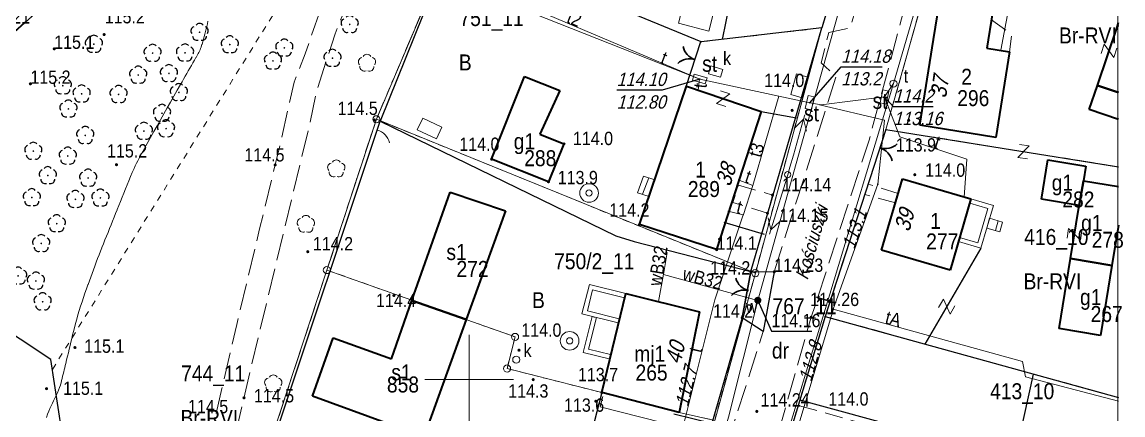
# Model space of a CAD drawing. Extents: x 6512885 to 6513481, y 5959590 to 5960000.
# Drawn here: x 6513349.7 to 6513473.6, y 5959796 to 5959840.3 of the extents above; entities that cross this region are included whole.
import ezdxf
from ezdxf.enums import TextEntityAlignment as Align

# ---------------------------------------------------------------- set-up
doc = ezdxf.new("R2010")
doc.units = 0
doc.header["$MEASUREMENT"] = 0
for name, pattern in [('2.0_1.0', [3, 2, -1]), ('217-1000', [2.8, 2.1, -0.7]), ('218-1000', [1.4, 0.7, -0.7]), ('219-1000', [0]), ('mz3.0_1.0', [4, 3, -1])]:
    doc.linetypes.add(name, pattern=pattern)
doc.layers.get('0').update_dxf_attribs({"color": 2, "linetype": 'CONTINUOUS', "lineweight": 5})
for name, color, linetype in [('000 Inne (niezydentyfikowane)', 7, 'CONTINUOUS'), ('202-Punkt graniczny stabilizowany trwale', 7, 'CONTINUOUS'), ('203-Punkt załamania granicy działki nie stabilizowany', 7, 'CONTINUOUS'), ('210-Oznaczenie użytku', 7, 'CONTINUOUS'), ('211-Nr działki', 7, 'CONTINUOUS'), ('217-Granica konturu klasyfikcyjnego', 7, 'CONTINUOUS'), ('218-Granica użytku', 7, 'CONTINUOUS'), ('219-Linia granicy', 7, 'CONTINUOUS'), ('238-Punkt adresowy budynku', 7, 'CONTINUOUS'), ('312-Budynek (powierzchnia)', 7, 'CONTINUOUS'), ('312-Numer ewidencyjny budynku', 7, 'CONTINUOUS'), ('312-Numer ewidencyjny budynku-Atr124', 7, 'CONTINUOUS'), ('352-schody (powierzchnia)', 7, 'CONTINUOUS'), ('354-Taras weranda', 7, 'CONTINUOUS'), ('510-Podpora jednosłupowa symb.-SEPOW', 7, 'CONTINUOUS'), ('626-Punkt rzędnej przewodu-STPOD', 7, 'CONTINUOUS'), ('626-Punkt rzędnej przewodu-STPOD-Atr2', 7, 'CONTINUOUS'), ('626-Punkt rzędnej przewodu-STPOD-Atr3', 7, 'CONTINUOUS'), ('685-Osadnik kanal. lokalnej szambo - obrys-SK', 7, 'CONTINUOUS'), ('811-Warstwica ciągła linia', 7, 'CONTINUOUS'), ('905-Brama prawa', 7, 'CONTINUOUS'), ('905-Brama w ogrodzeniu', 7, 'CONTINUOUS'), ('926-Drzewo liściaste niepomierzone', 7, 'CONTINUOUS'), ('991-Przehaczenie', 7, 'CONTINUOUS'), ('994-Nazwa ulicy', 7, 'CONTINUOUS'), ('chodnik (powierzchnia)', 7, 'CONTINUOUS'), ('drzewo liściaste (punkt)', 7, 'CONTINUOUS'), ('inny obiekt trwale związany z budynkiem (powierzchnia)', 7, 'CONTINUOUS'), ('jezdnia (powierzchnia)', 7, 'CONTINUOUS'), ('krawężnik (linia)', 7, 'CONTINUOUS'), ('ogrodzenie trwałe (linia)', 7, 'CONTINUOUS'), ('przewód elektroenergetyczny niskiego napięcia (linia) - symbol', 7, 'CONTINUOUS'), ('przewód telekomunikacyjny (linia)', 7, 'CONTINUOUS'), ('przewód telekomunikacyjny (linia)-Atr1', 7, 'CONTINUOUS'), ('przewód wodociągowy (linia)', 7, 'CONTINUOUS'), ('przewód wodociągowy (linia)-Atr1', 7, 'CONTINUOUS'), ('punkt o określonej wysokości (sieć wodociągowa)', 7, 'CONTINUOUS'), ('punkt o określonej wysokości (sieć wodociągowa)-Atr2', 7, 'CONTINUOUS'), ('punkt wysokościowy naturalny', 7, 'CONTINUOUS'), ('punkt wysokościowy naturalny-Atr2', 7, 'CONTINUOUS'), ('punkt wysokościowy sztuczny', 7, 'CONTINUOUS'), ('punkt wysokościowy sztuczny-Atr2', 7, 'CONTINUOUS'), ('Ramki i opis wydruku', 7, 'CONTINUOUS'), ('studnia (punkt)', 7, 'CONTINUOUS'), ('szafa sterownicza - siec telekomunikacyjna (punkt)', 7, 'CONTINUOUS'), ('szafa sterownicza - siec telekomunikacyjna (punkt)-Atr17', 7, 'CONTINUOUS'), ('Wstawianie ramki sekcyjnej z opisem', 7, 'CONTINUOUS'), ('właz - siec kanalizacyjna (powierzchnia)', 7, 'CONTINUOUS'), ('właz - siec kanalizacyjna (powierzchnia)-Atr17', 7, 'CONTINUOUS'), ('właz okrągły - siec kanalizacyjna (punkt)', 7, 'CONTINUOUS'), ('właz okrągły - siec kanalizacyjna (punkt)-Atr17', 7, 'CONTINUOUS'), ('właz okrągły - siec telekomunikacyjna (punkt)', 7, 'CONTINUOUS'), ('właz okrągły - siec telekomunikacyjna (punkt)-Atr17', 7, 'CONTINUOUS'), ('zasuwa - siec wodociągowa (punkt)', 7, 'CONTINUOUS'), ('zasuwa - siec wodociągowa (punkt)-Atr17', 7, 'CONTINUOUS')]:
    doc.layers.add(name, color=color, linetype=linetype)
doc.styles.get("Standard").update_dxf_attribs({"font": 'txt', "width": 0.75})
doc.linetypes.add('902-1000', pattern='A,5,0,[1,ksztalty.shx,S=1,R=0,X=0,Y=0],5', length=10)

# ---------------------------------------------------------------- blocks, each defined once
blk = doc.blocks.new('OP021')
at = {"linetype": 'Continuous', "lineweight": 13}
h = blk.add_hatch(color=0, dxfattribs=at)
edge = h.paths.add_edge_path()
edge.add_arc((0, 0), 0.1, 0, 360)
at = {"color": 0, "linetype": 'Continuous', "lineweight": -3}
for centre, start, end in [((-0.476, 0.154), 110.388, 213.756), ((0, 0.5), 38.316, 141.684), ((0.476, 0.154), 326.244, 69.612), ((-0.294, -0.404), 182.272, 285.64), ((0.294, -0.404), 254.36, 357.728), ((0.294, -0.404), 254.36, 357.728)]:
    blk.add_arc(centre, 0.5, start, end, dxfattribs=at)
blk = doc.blocks.new('PW01')
at = {"linetype": 'Continuous', "lineweight": 13}
h = blk.add_hatch(color=0, dxfattribs=at)
edge = h.paths.add_edge_path()
edge.add_arc((0, 0), 0.18, 0, 360)
blk = doc.blocks.new('926')
at = {"color": 0, "linetype": 'Continuous', "lineweight": 0}
for centre, start, end in [((-0.469, 0.152), 103.052, 221.335), ((0.007, 0.5), 30.77, 149.231), ((0.482, 0.157), 318.939, 77.555), ((-0.292, -0.401), 174.173, 292.616), ((0.296, -0.408), 246.131, 4.522)]:
    blk.add_arc(centre, 0.5, start, end, dxfattribs=at)
blk = doc.blocks.new('905P')
at = {"color": 0, "linetype": 'Continuous', "lineweight": 0}
blk.add_arc((2, 0), 2, 120, 180, dxfattribs=at)
blk = doc.blocks.new('US22')
at = {"color": 0, "linetype": 'Continuous', "lineweight": 0}
blk.add_circle((0, 0), 0.4, dxfattribs=at)
blk = doc.blocks.new('US13')
at = {"color": 0, "linetype": 'Continuous', "lineweight": 13}
for radius in [1.05, 0.35]:
    blk.add_circle((0, 0), radius, dxfattribs=at)
blk = doc.blocks.new('905')
at = {"color": 0, "linetype": 'Continuous', "lineweight": 30}
for centre, start, end in [((-2, 0), 0, 60), ((2, 0), 120, 180)]:
    blk.add_arc(centre, 2, start, end, dxfattribs=at)
blk = doc.blocks.new('621')
at = {"linetype": 'Continuous', "lineweight": 0}
h = blk.add_hatch(color=0, dxfattribs=at)
edge = h.paths.add_edge_path()
edge.add_arc((0, 0), 0.1, 0, 360)
blk = doc.blocks.new('US19')
at = {"color": 0, "linetype": 'Continuous', "lineweight": 13}
for p, q in [((-0.75, -0.35), (-0.75, 0.35)), ((-0.75, 0.35), (0.75, 0.35)), ((0.75, -0.35), (0.75, 0.35)), ((-0.75, -0.35), (0.75, -0.35))]:
    blk.add_line(p, q, dxfattribs=at)
blk = doc.blocks.new('991')
at = {"color": 0, "linetype": 'Continuous', "lineweight": 0}
for p, q in [((-0.55, 0.75), (0.55, 0.75)), ((0.55, 0.75), (-0.55, -0.75)), ((-0.55, -0.75), (0.55, -0.75))]:
    blk.add_line(p, q, dxfattribs=at)
blk = doc.blocks.new('PW02')
at = {"linetype": 'Continuous', "lineweight": 13}
h = blk.add_hatch(color=0, dxfattribs=at)
edge = h.paths.add_edge_path()
edge.add_arc((0, 0), 0.18, 0, 360)
blk = doc.blocks.new('US25')
at = {"linetype": 'Continuous', "lineweight": 13}
h = blk.add_hatch(color=0, dxfattribs=at)
edge = h.paths.add_edge_path()
edge.add_arc((0, 0), 0.4, 0, 360)
blk = doc.blocks.new('510')
at = {"color": 0, "linetype": 'Continuous', "lineweight": 0}
blk.add_circle((0, 0), 0.35, dxfattribs=at)
blk = doc.blocks.new('PE04')
at = {"color": 0, "linetype": 'Continuous', "lineweight": 13}
for p, q in [((0.9, 0), (0, 0)), ((0.9, 0), (2.3, 0)), ((2.3, 0), (3.7, 0)), ((3.7, 0), (5.1, 0)), ((5.1, 0), (6.5, 0)), ((6.5, 0), (5.288, 0.7)), ((6.5, 0), (5.288, -0.7)), ((6.5, 0), (7, 0))]:
    blk.add_line(p, q, dxfattribs=at)
blk = doc.blocks.new('203')
at = {"linetype": 'Continuous', "lineweight": 0}
h = blk.add_hatch(color=0, dxfattribs=at)
edge = h.paths.add_edge_path()
edge.add_arc((0, 0), 0.09, 0, 360)
blk = doc.blocks.new('202')
at = {"color": 0, "linetype": 'Continuous', "lineweight": 0}
blk.add_circle((0, 0), 0.4, dxfattribs=at)

msp = doc.modelspace()

# ---------------------------------------------------------------- linework, layer by layer
at = {"layer": '000 Inne (niezydentyfikowane)', "color": 7, "linetype": 'Continuous', "lineweight": 18, "flags": 128}
msp.add_lwpolyline([(6513437.5, 5959831.73), (6513436.23, 5959832.08), (6513436.87, 5959834.41), (6513438.14, 5959834.05)], close=True, dxfattribs=at)
at = {"layer": '217-Granica konturu klasyfikcyjnego', "color": 3, "linetype": '217-1000', "lineweight": 13, "flags": 128}
for points in [[(6513454.67, 5959855.61), (6513446.92, 5959828.14)], [(6513389.55, 5959829.3), (6513398.16, 5959849.54)], [(6513354.31, 5959844.15), (6513277.37, 5959774.45)], [(6513383.98, 5959812.31), (6513389.55, 5959829.3)], [(6513446.92, 5959828.14), (6513440.07, 5959807.09)], [(6513473.12, 5959823.937), (6513446.92, 5959828.14)], [(6513377.72, 5959793.22), (6513383.98, 5959812.31)], [(6513440.07, 5959807.09), (6513473.12, 5959797.948)]]:
    msp.add_lwpolyline(points, dxfattribs=at)
at = {"layer": '218-Granica użytku', "color": 3, "linetype": '218-1000', "lineweight": 13, "flags": 128}
for points in [[(6513377.4, 5959863.81), (6513378.65, 5959866.07), (6513382, 5959863.79), (6513384.13, 5959861.41), (6513388.19, 5959857.58), (6513353.04, 5959801.06)], [(6513439.69, 5959839.59), (6513445.49, 5959858.87)], [(6513454.67, 5959855.61), (6513446.92, 5959828.14)], [(6513398.16, 5959849.54), (6513389.55, 5959829.3)], [(6513398.16, 5959849.54), (6513426.13, 5959838.03)], [(6513354.31, 5959844.15), (6513277.37, 5959774.45)], [(6513426.13, 5959838.03), (6513439.69, 5959839.59)], [(6513432.22, 5959811.96), (6513439.69, 5959839.59)], [(6513389.55, 5959829.3), (6513383.98, 5959812.31)], [(6513432.22, 5959811.96), (6513389.55, 5959829.3)], [(6513446.92, 5959828.14), (6513440.07, 5959807.09)], [(6513473.12, 5959823.937), (6513446.92, 5959828.14)], [(6513377.72, 5959793.22), (6513383.98, 5959812.31)], [(6513383.98, 5959812.31), (6513393.53, 5959808.91)], [(6513427.64, 5959795.38), (6513432.22, 5959811.96)], [(6513393.53, 5959808.91), (6513399.73, 5959806.71)], [(6513440.07, 5959807.09), (6513432.6, 5959782.4)], [(6513473.12, 5959797.948), (6513440.07, 5959807.09)], [(6513399.73, 5959806.71), (6513405.17, 5959804.78)], [(6513405.17, 5959804.78), (6513404.27, 5959801.22)], [(6513404.27, 5959801.22), (6513414.92, 5959798.51)], [(6513414.92, 5959798.51), (6513423.63, 5959796.28)], [(6513423.63, 5959796.28), (6513427.64, 5959795.38)]]:
    msp.add_lwpolyline(points, dxfattribs=at)
at = {"layer": '219-Linia granicy', "color": 7, "linetype": '219-1000', "lineweight": 13, "flags": 128}
for points in [[(6513445.49, 5959858.87), (6513439.69, 5959839.59)], [(6513454.67, 5959855.61), (6513446.92, 5959828.14)], [(6513398.16, 5959849.54), (6513389.55, 5959829.3)], [(6513398.16, 5959849.54), (6513426.13, 5959838.03)], [(6513354.31, 5959844.15), (6513277.37, 5959774.45)], [(6513439.69, 5959839.59), (6513426.13, 5959838.03)], [(6513439.69, 5959839.59), (6513432.22, 5959811.96)], [(6513383.98, 5959812.31), (6513389.55, 5959829.3)], [(6513389.55, 5959829.3), (6513432.22, 5959811.96)], [(6513446.92, 5959828.14), (6513440.07, 5959807.09)], [(6513446.92, 5959828.14), (6513473.12, 5959823.937)], [(6513377.72, 5959793.22), (6513383.98, 5959812.31)], [(6513383.98, 5959812.31), (6513393.53, 5959808.91)], [(6513427.64, 5959795.38), (6513432.22, 5959811.96)], [(6513393.53, 5959808.91), (6513399.73, 5959806.71)], [(6513432.6, 5959782.4), (6513440.07, 5959807.09)], [(6513440.07, 5959807.09), (6513473.12, 5959797.948)], [(6513399.73, 5959806.71), (6513405.17, 5959804.78)], [(6513404.27, 5959801.22), (6513405.17, 5959804.78)], [(6513404.27, 5959801.22), (6513414.92, 5959798.51)], [(6513414.92, 5959798.51), (6513423.63, 5959796.28)], [(6513423.63, 5959796.28), (6513427.64, 5959795.38)]]:
    msp.add_lwpolyline(points, dxfattribs=at)
at = {"layer": '312-Budynek (powierzchnia)', "color": 7, "linetype": 'Continuous', "lineweight": 35, "flags": 128}
for points in [[(6513452.29, 5959838.28), (6513452.92, 5959842.23)], [(6513458.92, 5959841.27), (6513458.28, 5959837.32)], [(6513470.74, 5959833.1), (6513472.98, 5959839.78)], [(6513472.98, 5959839.78), (6513473.12, 5959840.198)], [(6513472.98, 5959839.78), (6513473.12, 5959839.733)], [(6513473.12, 5959839.733), (6513472.98, 5959839.78)], [(6513450.74, 5959828.62), (6513452.29, 5959838.28)], [(6513458.28, 5959837.32), (6513460.84, 5959836.91)], [(6513460.84, 5959836.91), (6513459.29, 5959827.25)], [(6513402.53, 5959824.8), (6513406.23, 5959834.13)], [(6513406.23, 5959834.13), (6513410.22, 5959832.55)], [(6513469.82, 5959830.38), (6513470.74, 5959833.1)], [(6513470.74, 5959833.1), (6513473.12, 5959832.304)], [(6513473.12, 5959832.304), (6513470.74, 5959833.1)], [(6513410.22, 5959832.55), (6513407.96, 5959827.63)], [(6513419.18, 5959817.43), (6513424.45, 5959833.02)], [(6513424.45, 5959833.02), (6513432.89, 5959830.18)], [(6513432.89, 5959830.18), (6513427.86, 5959814.61)], [(6513473.12, 5959829.27), (6513469.82, 5959830.38)], [(6513459.29, 5959827.25), (6513450.74, 5959828.62)], [(6513407.96, 5959827.63), (6513410.67, 5959826.52)], [(6513410.67, 5959826.52), (6513408.93, 5959822.25)], [(6513408.93, 5959822.25), (6513402.53, 5959824.8)], [(6513464.43, 5959820.28), (6513465.16, 5959824.72)], [(6513465.16, 5959824.72), (6513469.42, 5959824.02)], [(6513469.42, 5959824.02), (6513469.15, 5959822.38)], [(6513446.43, 5959814.57), (6513448.78, 5959822.57)], [(6513448.78, 5959822.57), (6513456.49, 5959820.32)], [(6513469.15, 5959822.38), (6513468.69, 5959819.58)], [(6513468.69, 5959819.58), (6513469.15, 5959822.38)], [(6513469.15, 5959822.38), (6513473.12, 5959821.734)], [(6513393.55, 5959808.89), (6513397.87, 5959821.1)], [(6513397.87, 5959821.1), (6513404.1, 5959818.97)], [(6513456.49, 5959820.32), (6513454.14, 5959812.31)], [(6513468.69, 5959819.58), (6513464.43, 5959820.28)], [(6513467.7, 5959813.6), (6513468.69, 5959819.58)], [(6513404.1, 5959818.97), (6513399.67, 5959806.73)], [(6513427.86, 5959814.61), (6513419.18, 5959817.43)], [(6513473.12, 5959817.381), (6513472.37, 5959812.84)], [(6513454.14, 5959812.31), (6513446.43, 5959814.57)], [(6513466.41, 5959805.71), (6513467.7, 5959813.6)], [(6513467.7, 5959813.6), (6513472.37, 5959812.84)], [(6513472.37, 5959812.84), (6513467.7, 5959813.6)], [(6513472.37, 5959812.84), (6513471.07, 5959804.94)], [(6513414.92, 5959798.51), (6513417.62, 5959809.68)], [(6513417.62, 5959809.68), (6513425.92, 5959807.61)], [(6513391.24, 5959802.31), (6513393.55, 5959808.89)], [(6513393.55, 5959808.89), (6513399.67, 5959806.73)], [(6513399.67, 5959806.73), (6513393.55, 5959808.89)], [(6513425.92, 5959807.61), (6513423.63, 5959796.28)], [(6513399.67, 5959806.73), (6513394.89, 5959793.51)], [(6513382.35, 5959798.12), (6513384.7, 5959804.66)], [(6513384.7, 5959804.66), (6513391.24, 5959802.31)], [(6513471.07, 5959804.94), (6513466.41, 5959805.71)], [(6513423.63, 5959796.28), (6513414.92, 5959798.51)], [(6513394.89, 5959793.51), (6513382.35, 5959798.12)]]:
    msp.add_lwpolyline(points, dxfattribs=at)
at = {"layer": '352-schody (powierzchnia)', "color": 7, "linetype": 'Continuous', "lineweight": 18}
for p, q in [((6513419.61, 5959822.9), (6513418.97, 5959821.02)), ((6513420.21, 5959822.69), (6513419.5, 5959820.85)), ((6513420.9, 5959822.46), (6513419.61, 5959822.9)), ((6513420.26, 5959820.59), (6513420.9, 5959822.46)), ((6513418.97, 5959821.02), (6513420.26, 5959820.59)), ((6513458.28, 5959817.04), (6513458.6, 5959818.14)), ((6513459.74, 5959816.61), (6513458.28, 5959817.04)), ((6513458.6, 5959818.14), (6513458.44, 5959817.59)), ((6513458.6, 5959818.14), (6513460.06, 5959817.71)), ((6513459.56, 5959817.86), (6513459.24, 5959816.76)), ((6513460.06, 5959817.71), (6513459.74, 5959816.61))]:
    msp.add_line(p, q, dxfattribs=at)
at = {"layer": '354-Taras weranda', "color": 0, "lineweight": 13}
for p, q in [((6513456.35, 5959819.84), (6513456.42, 5959820.08)), ((6513456.35, 5959819.84), (6513458.4, 5959819.241)), ((6513456.49, 5959820.32), (6513456.42, 5959820.08)), ((6513456.49, 5959820.32), (6513459.02, 5959819.58)), ((6513459.02, 5959819.58), (6513457.61, 5959814.76)), ((6513458.4, 5959819.241), (6513457.271, 5959815.382)), ((6513455.08, 5959815.51), (6513455.151, 5959815.75)), ((6513455.222, 5959815.989), (6513455.151, 5959815.75)), ((6513457.271, 5959815.382), (6513455.222, 5959815.989)), ((6513457.61, 5959814.76), (6513455.08, 5959815.51)), ((6513412.7, 5959807.37), (6513413.53, 5959810.7)), ((6513413.306, 5959807.734), (6513413.894, 5959810.094)), ((6513413.53, 5959810.7), (6513417.62, 5959809.68)), ((6513413.894, 5959810.094), (6513417.499, 5959809.195)), ((6513417.62, 5959809.68), (6513417.559, 5959809.437)), ((6513417.499, 5959809.195), (6513417.559, 5959809.437)), ((6513416.78, 5959806.35), (6513412.7, 5959807.37)), ((6513412.84, 5959803.04), (6513413.84, 5959807.08)), ((6513416.902, 5959806.835), (6513413.306, 5959807.734)), ((6513413.84, 5959807.08), (6513414.083, 5959807.02)), ((6513414.325, 5959806.96), (6513414.083, 5959807.02)), ((6513413.445, 5959803.404), (6513414.325, 5959806.96)), ((6513416.78, 5959806.35), (6513416.841, 5959806.593)), ((6513416.902, 5959806.835), (6513416.841, 5959806.593)), ((6513415.902, 5959802.785), (6513413.445, 5959803.404)), ((6513415.78, 5959802.3), (6513412.84, 5959803.04)), ((6513415.78, 5959802.3), (6513415.841, 5959802.542)), ((6513415.902, 5959802.785), (6513415.841, 5959802.542))]:
    msp.add_line(p, q, dxfattribs=at)
at = {"layer": '626-Punkt rzędnej przewodu-STPOD-Atr2', "color": 30, "flags": 128}
for points in [[(6513438.35, 5959831.16), (6513441.88, 5959835.19), (6513446.482, 5959835.19)], [(6513425.96, 5959833.83), (6513421.72, 5959832.58), (6513416.608, 5959832.58)], [(6513446.76, 5959831.81), (6513447.75, 5959830.72), (6513452.224, 5959830.72)]]:
    msp.add_lwpolyline(points, dxfattribs=at)
at = {"layer": '685-Osadnik kanal. lokalnej szambo - obrys-SK', "color": 7, "linetype": 'Continuous', "lineweight": 13, "flags": 128}
msp.add_lwpolyline([(6513424.46, 5959843.65), (6513427.89, 5959842.77), (6513426.99, 5959839.24), (6513423.56, 5959840.12)], close=True, dxfattribs=at)
at = {"layer": '811-Warstwica ciągła linia', "color": 32, "linetype": 'Continuous', "lineweight": 13, "flags": 128}
msp.add_lwpolyline([(6513352.404, 5959795.709), (6513352.534, 5959796.064), (6513352.66, 5959796.4), (6513352.666, 5959796.416), (6513352.79, 5959796.716), (6513352.926, 5959797.01), (6513353.071, 5959797.302), (6513353.22, 5959797.592), (6513353.37, 5959797.882), (6513353.516, 5959798.173), (6513353.654, 5959798.466), (6513353.781, 5959798.764), (6513353.893, 5959799.067), (6513353.98, 5959799.36), (6513353.984, 5959799.377), (6513354.047, 5959799.618), (6513354.109, 5959799.86), (6513354.169, 5959800.102), (6513354.23, 5959800.344), (6513354.289, 5959800.586), (6513354.349, 5959800.828), (6513354.408, 5959801.07), (6513354.466, 5959801.313), (6513354.525, 5959801.555), (6513354.58, 5959801.78), (6513354.584, 5959801.797), (6513354.681, 5959802.198), (6513354.778, 5959802.599), (6513354.874, 5959803), (6513354.971, 5959803.401), (6513355.067, 5959803.803), (6513355.163, 5959804.204), (6513355.26, 5959804.605), (6513355.357, 5959805.006), (6513355.455, 5959805.406), (6513355.55, 5959805.79), (6513355.554, 5959805.807), (6513355.681, 5959806.301), (6513355.816, 5959806.794), (6513355.957, 5959807.285), (6513356.104, 5959807.773), (6513356.257, 5959808.261), (6513356.415, 5959808.746), (6513356.577, 5959809.231), (6513356.744, 5959809.714), (6513356.913, 5959810.196), (6513357.08, 5959810.66), (6513357.086, 5959810.677), (6513357.238, 5959811.096), (6513357.391, 5959811.514), (6513357.544, 5959811.933), (6513357.699, 5959812.351), (6513357.855, 5959812.768), (6513358.012, 5959813.185), (6513358.171, 5959813.601), (6513358.331, 5959814.017), (6513358.493, 5959814.432), (6513358.65, 5959814.83), (6513358.656, 5959814.846), (6513358.826, 5959815.274), (6513358.997, 5959815.701), (6513359.167, 5959816.128), (6513359.338, 5959816.555), (6513359.509, 5959816.982), (6513359.68, 5959817.409), (6513359.852, 5959817.836), (6513360.023, 5959818.263), (6513360.195, 5959818.69), (6513360.36, 5959819.1), (6513360.367, 5959819.116), (6513360.554, 5959819.583), (6513360.741, 5959820.049), (6513360.928, 5959820.516), (6513361.115, 5959820.982), (6513361.304, 5959821.448), (6513361.494, 5959821.913), (6513361.686, 5959822.378), (6513361.88, 5959822.842), (6513362.077, 5959823.305), (6513362.27, 5959823.75), (6513362.277, 5959823.766), (6513362.408, 5959824.056), (6513362.545, 5959824.342), (6513362.688, 5959824.626), (6513362.834, 5959824.908), (6513362.984, 5959825.188), (6513363.137, 5959825.466), (6513363.292, 5959825.744), (6513363.447, 5959826.021), (6513363.603, 5959826.298), (6513363.75, 5959826.56), (6513363.759, 5959826.575), (6513364.131, 5959827.241), (6513364.504, 5959827.907), (6513364.877, 5959828.573), (6513365.25, 5959829.238), (6513365.624, 5959829.903), (6513365.998, 5959830.568), (6513366.373, 5959831.233), (6513366.748, 5959831.897), (6513367.123, 5959832.561), (6513367.49, 5959833.21), (6513367.499, 5959833.225), (6513367.672, 5959833.529), (6513367.846, 5959833.833), (6513368.021, 5959834.136), (6513368.197, 5959834.438), (6513368.373, 5959834.74), (6513368.549, 5959835.043), (6513368.725, 5959835.345), (6513368.9, 5959835.648), (6513369.075, 5959835.951), (6513369.24, 5959836.24), (6513369.249, 5959836.255), (6513369.329, 5959836.398), (6513369.409, 5959836.542), (6513369.486, 5959836.687), (6513369.561, 5959836.834), (6513369.632, 5959836.982), (6513369.701, 5959837.131), (6513369.764, 5959837.282), (6513369.823, 5959837.435), (6513369.877, 5959837.59), (6513369.92, 5959837.73), (6513369.925, 5959837.747), (6513370.005, 5959838.034), (6513370.084, 5959838.321), (6513370.16, 5959838.608), (6513370.234, 5959838.896), (6513370.308, 5959839.184), (6513370.38, 5959839.472), (6513370.451, 5959839.761), (6513370.522, 5959840.049), (6513370.593, 5959840.338)], dxfattribs=at)
at = {"layer": 'chodnik (powierzchnia)', "color": 7, "linetype": '2.0_1.0', "lineweight": 18, "flags": 128}
for points in [[(6513458.8, 5959840.5), (6513461.07, 5959838.85), (6513460.84, 5959836.91)], [(6513448.29, 5959820.92), (6513444.92, 5959821.99)], [(6513447.99, 5959819.88), (6513444.54, 5959820.84)], [(6513451.6, 5959791.24), (6513451.96, 5959792.87), (6513437.04, 5959797.08)]]:
    msp.add_lwpolyline(points, dxfattribs=at)
msp.add_lwpolyline([(6513430.33, 5959821.87), (6513434.15, 5959820.76), (6513433.58, 5959818.71), (6513429.7, 5959819.93)], close=True, dxfattribs=at)
at = {"layer": 'inny obiekt trwale związany z budynkiem (powierzchnia)', "color": 7, "linetype": 'Continuous', "lineweight": 18, "flags": 128}
msp.add_lwpolyline([(6513396.31, 5959827.1), (6513394.15, 5959828.1), (6513394.77, 5959829.42), (6513396.93, 5959828.42)], close=True, dxfattribs=at)
at = {"layer": 'jezdnia (powierzchnia)', "color": 7, "linetype": 'mz3.0_1.0', "lineweight": 18, "flags": 128}
for points in [[(6513414.87, 5959886.97), (6513413.82, 5959882.9), (6513407.42, 5959876.53), (6513400.38, 5959869.41), (6513398.23, 5959866.74), (6513393.6, 5959860.09), (6513389.6, 5959854.15), (6513387.26, 5959849.95), (6513385.25, 5959845.91), (6513383.35, 5959841.86), (6513381.52, 5959836.65), (6513380.3, 5959833.48), (6513378.79, 5959826.8), (6513376.41, 5959816.94), (6513373.83, 5959806.19), (6513372.16, 5959798.98), (6513369.33, 5959786.71), (6513366.43, 5959774.36), (6513363.92, 5959763.66), (6513361.4, 5959751.48), (6513359.83, 5959744.17)], [(6513362.56, 5959743.18), (6513365.51, 5959757.03), (6513369.63, 5959776.37), (6513372.13, 5959786.97), (6513375.4, 5959801.18), (6513378.35, 5959813.43), (6513382.01, 5959828.52), (6513382.81, 5959832.41), (6513384.9, 5959838.92), (6513387.16, 5959844.54), (6513388.96, 5959847.75), (6513390.8, 5959851.13), (6513396.12, 5959859.19), (6513399.82, 5959864.6), (6513402.49, 5959867.59), (6513408.94, 5959874.56), (6513411.97, 5959877.93), (6513417.25, 5959883.34), (6513419.1, 5959884.07), (6513420.93, 5959882.02), (6513422.5, 5959883.48)], [(6513460.51, 5959875.81), (6513458.49, 5959875.47), (6513454.03, 5959859.28), (6513448.69, 5959840.6), (6513445.02, 5959826.93), (6513438.5, 5959806.99), (6513434.27, 5959792.01), (6513432.6, 5959786.91), (6513433.87, 5959786.26)], [(6513434.34, 5959812.11), (6513441.3, 5959834.08), (6513439.62, 5959835.67), (6513440.5, 5959839.07), (6513442.91, 5959839.58), (6513445.26, 5959847.62), (6513447.32, 5959854.82), (6513448.03, 5959857.44), (6513448.14, 5959859.89)], [(6513407.08, 5959724.16), (6513411.15, 5959734.03), (6513413.5, 5959739.88), (6513418.08, 5959754.52), (6513419.95, 5959761.08), (6513421.53, 5959767.45), (6513425.38, 5959780.56), (6513429.04, 5959792.69), (6513431.03, 5959798.85), (6513433.11, 5959805.4)]]:
    msp.add_lwpolyline(points, dxfattribs=at)
at = {"layer": 'krawężnik (linia)', "color": 7, "linetype": 'Continuous', "lineweight": 25, "flags": 128}
msp.add_lwpolyline([(6513434.34, 5959812.11), (6513433.11, 5959805.4), (6513430.74, 5959806.92), (6513431.7, 5959812.14)], close=True, dxfattribs=at)
at = {"layer": 'ogrodzenie trwałe (linia)', "color": 7, "linetype": '902-1000', "lineweight": 25, "flags": 128}
msp.add_lwpolyline([(6513445.49, 5959858.87), (6513439.69, 5959839.59), (6513426.13, 5959838.03), (6513398.16, 5959849.54), (6513404.69, 5959866.83), (6513422.1, 5959880.44)], close=True, dxfattribs=at)
for points in [[(6513430.55, 5959848.47), (6513428.48, 5959838.3)], [(6513396.71, 5959845.81), (6513389.97, 5959829.1), (6513416.52, 5959816.18), (6513418.57, 5959815.53)], [(6513418.57, 5959815.53), (6513431.7, 5959812.14), (6513439.69, 5959839.59)], [(6513424.43, 5959832.98), (6513426.1, 5959838.04)], [(6513432.89, 5959830.18), (6513436.87, 5959829.46)], [(6513386.45, 5959789.49), (6513377.84, 5959792.72), (6513389.97, 5959829.1)], [(6513446.92, 5959828.14), (6513440.07, 5959807.09), (6513473.12, 5959797.948)], [(6513446.92, 5959828.14), (6513473.12, 5959823.937)], [(6513428.69, 5959817.7), (6513433.22, 5959816.35)], [(6513328.26, 5959747.56), (6513346.53, 5959780.39), (6513348.05, 5959783.01), (6513348.48, 5959783.89), (6513354.14, 5959794.14), (6513352.89, 5959802.25), (6513345.94, 5959806.8), (6513345.19, 5959807.29), (6513343.09, 5959808.66), (6513341.63, 5959809.61), (6513340.71, 5959810.07), (6513339.66, 5959810.6), (6513331.23, 5959816.54)], [(6513457.61, 5959814.76), (6513451.31, 5959803.98)], [(6513431.7, 5959812.14), (6513430.74, 5959806.92), (6513427.32, 5959795.04), (6513423.04, 5959796.08)], [(6513440.07, 5959807.09), (6513437.18, 5959797.53), (6513432.6, 5959782.4), (6513471.37, 5959774.44), (6513472.19, 5959779.25), (6513468.87, 5959780.15)], [(6513463.5, 5959800.6), (6513461.39, 5959791.06)], [(6513414.93, 5959798.51), (6513412.1, 5959787.46), (6513423.99, 5959782.94)], [(6513465.46, 5959789.39), (6513461.29, 5959791.1), (6513437.23, 5959797.65)]]:
    msp.add_lwpolyline(points, dxfattribs=at)
at = {"layer": 'przewód telekomunikacyjny (linia)', "color": 30, "linetype": 'Continuous', "lineweight": 18, "flags": 128}
for points in [[(6513473.12, 5959919.536), (6513470.58, 5959910.21), (6513464.21, 5959889.65), (6513447.77, 5959833.31), (6513446.76, 5959831.81), (6513439.63, 5959830.91), (6513438.35, 5959831.16)], [(6513378.73, 5959872.37), (6513399.17, 5959854.5), (6513395.39, 5959845.25), (6513398.5, 5959844.7), (6513425.96, 5959833.83), (6513438.35, 5959831.16)], [(6513425.96, 5959833.83), (6513398.84, 5959845.33)], [(6513447.77, 5959833.31), (6513440.6, 5959809.59), (6513434.5, 5959789.48), (6513424.57, 5959753.28), (6513421.76, 5959745.47), (6513403.96, 5959706.74), (6513404.04, 5959703.94), (6513381.43, 5959664.34), (6513366.04, 5959631.94), (6513357.32, 5959617.92), (6513351.176, 5959604.09)], [(6513425.94, 5959833.84), (6513425.78, 5959832.57)], [(6513434.86, 5959831.9), (6513431.94, 5959821.83), (6513430.84, 5959818.47)], [(6513446.76, 5959831.81), (6513448.49, 5959827.33), (6513456.04, 5959824.8), (6513455.72, 5959820.54)], [(6513439.45, 5959830.94), (6513446.76, 5959829.18), (6513446.01, 5959821.98), (6513440.99, 5959807.9), (6513462.28, 5959802.02), (6513462.62, 5959800.3), (6513473.12, 5959797.546)], [(6513431.95, 5959821.85), (6513430.29, 5959822.46)], [(6513430.86, 5959818.53), (6513427.66, 5959808.96), (6513424.06, 5959794.53), (6513414.76, 5959796.91), (6513415.05, 5959798.07)], [(6513430.86, 5959818.52), (6513429.12, 5959818.96)], [(6513441, 5959807.93), (6513435.26, 5959788.82), (6513434.39, 5959785.88), (6513430.37, 5959769.48), (6513432.37, 5959764.39)]]:
    msp.add_lwpolyline(points, dxfattribs=at)
at = {"layer": 'przewód wodociągowy (linia)', "color": 5, "linetype": 'Continuous', "lineweight": 18, "flags": 128}
for points in [[(6513443.81, 5959864.89), (6513447.11, 5959861.21), (6513443.51, 5959848.23), (6513432.5, 5959808.9), (6513429.19, 5959795.73), (6513422.46, 5959772.92), (6513420.19, 5959762.87), (6513416.57, 5959750.79), (6513407.43, 5959726.98), (6513406.05, 5959724.75)], [(6513443.51, 5959848.23), (6513461.07, 5959843.51), (6513459.87, 5959837.07)], [(6513432.5, 5959808.9), (6513421.87, 5959811.81), (6513422.3, 5959814.28)], [(6513421.87, 5959811.84), (6513421.32, 5959808.76)]]:
    msp.add_lwpolyline(points, dxfattribs=at)
at = {"layer": 'punkt o określonej wysokości (sieć wodociągowa)-Atr2', "color": 7, "flags": 128}
msp.add_lwpolyline([(6513432.5, 5959808.9), (6513434.03, 5959805.41), (6513438.568, 5959805.41)], dxfattribs=at)
at = {"layer": 'Ramki i opis wydruku', "color": 7, "linetype": 'Continuous', "lineweight": 13, "flags": 128}
for points in [[(6512889.3, 5959590.19), (6513473.02, 5959590.19), (6513473.02, 5959999.99), (6512889.3, 5959999.99)], [(6512889.3, 5959604.09), (6513473.02, 5959604.09), (6513473.02, 5959968.09), (6512889.3, 5959968.09)]]:
    msp.add_lwpolyline(points, close=True, dxfattribs=at)
at = {"layer": 'Wstawianie ramki sekcyjnej z opisem', "color": 7, "linetype": 'Continuous', "lineweight": 13, "flags": 128}
for points in [[(6513400, 5959795), (6513400, 5959805)], [(6513395, 5959800), (6513405, 5959800)]]:
    msp.add_lwpolyline(points, dxfattribs=at)
at = {"layer": 'właz - siec kanalizacyjna (powierzchnia)', "color": 7, "linetype": 'Continuous', "lineweight": 13, "flags": 128}
msp.add_lwpolyline([(6513427.19, 5959835.33), (6513428.56, 5959834.92), (6513428.3, 5959834.03), (6513426.93, 5959834.43)], close=True, dxfattribs=at)

# ---------------------------------------------------------------- block references
at = {"layer": '202-Punkt graniczny stabilizowany trwale', "color": 7, "linetype": 'Continuous', "lineweight": 13}
for p in [(6513389.55, 5959829.3), (6513383.98, 5959812.31), (6513432.22, 5959811.96), (6513405.17, 5959804.78), (6513404.27, 5959801.22)]:
    msp.add_blockref('202', p, dxfattribs=at)
at = {"layer": '203-Punkt załamania granicy działki nie stabilizowany', "color": 7, "linetype": 'Continuous', "lineweight": 13}
for p in [(6513439.69, 5959839.59), (6513426.13, 5959838.03), (6513446.92, 5959828.14), (6513393.53, 5959808.91), (6513440.07, 5959807.09), (6513399.73, 5959806.71), (6513414.92, 5959798.51), (6513423.63, 5959796.28)]:
    msp.add_blockref('203', p, dxfattribs=at)
at = {"layer": '510-Podpora jednosłupowa symb.-SEPOW', "color": 7, "linetype": 'Continuous', "lineweight": 13}
msp.add_blockref('510', (6513435.87, 5959823.05), dxfattribs=at)
at = {"layer": '626-Punkt rzędnej przewodu-STPOD', "color": 30, "linetype": 'Continuous', "lineweight": 13}
for p in [(6513425.96, 5959833.83), (6513446.76, 5959831.81), (6513438.35, 5959831.16), (6513446.01, 5959821.98), (6513440.99, 5959807.9)]:
    msp.add_blockref('621', p, dxfattribs=at)
at = {"layer": '905-Brama prawa', "color": 7, "linetype": 'Continuous', "lineweight": 25, "rotation": 253.279}
msp.add_blockref('905P', (6513389.65, 5959828.09), dxfattribs=at)
at = {"layer": '905-Brama w ogrodzeniu', "color": 7, "linetype": 'Continuous', "lineweight": 25}
for p, rotation in [((6513425.43, 5959836.02), 72.518), ((6513446.25, 5959826.08), 252.76), ((6513431.45, 5959809.99), 75.503)]:
    msp.add_blockref('905', p, dxfattribs=dict(at, rotation=rotation))
at = {"layer": '926-Drzewo liściaste niepomierzone', "color": 7, "linetype": 'Continuous', "lineweight": 18}
for p in [(6513388.49, 5959835.62), (6513385.03, 5959823.72), (6513381.61, 5959817.47), (6513377.94, 5959799.49)]:
    msp.add_blockref('926', p, dxfattribs=at)
at = {"layer": '991-Przehaczenie', "color": 7, "linetype": 'Continuous', "lineweight": 13}
for p, rotation in [((6513472.05, 5959837.01), 72.25), ((6513428.61, 5959831.62), 342.2380000000001), ((6513462.41, 5959825.65), 351.705), ((6513468.15, 5959816.33), 81.494), ((6513453.77, 5959808.19), 60.5)]:
    msp.add_blockref('991', p, dxfattribs=dict(at, rotation=rotation))
at = {"layer": 'drzewo liściaste (punkt)', "color": 94, "linetype": 'Continuous', "lineweight": 13}
for p in [(6513386.55, 5959839.98), (6513369.65, 5959839.1), (6513357.75, 5959837.76), (6513373.05, 5959837.71), (6513379.19, 5959837.33), (6513364.36, 5959836.75), (6513368.01, 5959836.78), (6513377.91, 5959835.87), (6513384.61, 5959836.18), (6513362.74, 5959834.28), (6513366.2, 5959834.46), (6513354.25, 5959833.08), (6513356.37, 5959832.16), (6513360.53, 5959832.1), (6513367.32, 5959832.32), (6513354.88, 5959830.46), (6513365.42, 5959829.98), (6513356.78, 5959827.48), (6513363.38, 5959827.96), (6513365.87, 5959828.24), (6513350.93, 5959825.71), (6513354.81, 5959825.16), (6513352.56, 5959822.96), (6513357.1, 5959822.68), (6513350.76, 5959820.48), (6513355.67, 5959820.28), (6513358.48, 5959820.44), (6513353.57, 5959817.54), (6513351.82, 5959815.31), (6513349.22, 5959811.65), (6513351.22, 5959811.08), (6513351.98, 5959808.74)]:
    msp.add_blockref('OP021', p, dxfattribs=at)
at = {"layer": 'przewód elektroenergetyczny niskiego napięcia (linia) - symbol', "color": 1, "linetype": 'Continuous', "lineweight": 18}
for rotation in [74.039, 252.938]:
    msp.add_blockref('PE04', (6513435.87, 5959823.05), dxfattribs=dict(at, rotation=rotation))
at = {"layer": 'punkt o określonej wysokości (sieć wodociągowa)', "color": 5, "linetype": 'Continuous', "lineweight": 13, "rotation": 344.055}
msp.add_blockref('PW01', (6513432.5, 5959808.9), dxfattribs=at)
at = {"layer": 'punkt wysokościowy naturalny', "color": 7, "linetype": 'Continuous', "lineweight": 13}
for p in [(6513358.9, 5959838.84), (6513353.28, 5959837.23), (6513350.6, 5959833.29), (6513389.33, 5959829.22), (6513436.36, 5959830.3), (6513449.48, 5959829.18), (6513410.67, 5959826.52), (6513360.29, 5959824.18), (6513402.53, 5959824.8), (6513378.16, 5959824.15), (6513450.17, 5959823.05), (6513408.93, 5959822.25), (6513419.18, 5959817.43), (6513381.83, 5959814.38), (6513427.86, 5959814.61), (6513431.7, 5959812.14), (6513391.53, 5959809.44), (6513430.74, 5959806.92), (6513355.62, 5959803.58), (6513405.61, 5959803.29), (6513407.21, 5959799.97), (6513352.42, 5959798.95), (6513414.93, 5959798.51), (6513374.65, 5959797.92), (6513414.26, 5959797.54)]:
    msp.add_blockref('PW01', p, dxfattribs=at)
at = {"layer": 'punkt wysokościowy sztuczny', "color": 7, "linetype": 'Continuous', "lineweight": 13}
for p in [(6513434.15, 5959820.76), (6513433.58, 5959818.71), (6513434.34, 5959812.11), (6513438.5, 5959806.99), (6513432.39, 5959796.39)]:
    msp.add_blockref('PW02', p, dxfattribs=at)
at = {"layer": 'studnia (punkt)', "color": 7, "linetype": 'Continuous', "lineweight": 18}
for p in [(6513413.5, 5959820.99), (6513411.31, 5959804.34)]:
    msp.add_blockref('US13', p, dxfattribs=at)
at = {"layer": 'szafa sterownicza - siec telekomunikacyjna (punkt)', "color": 7, "linetype": 'Continuous', "lineweight": 18}
for p, rotation in [((6513425.96, 5959833.83), 344.327), ((6513438.35, 5959831.16), 77.13900000000001), ((6513446.76, 5959831.81), 77.471)]:
    msp.add_blockref('US19', p, dxfattribs=dict(at, rotation=rotation))
at = {"layer": 'właz okrągły - siec kanalizacyjna (punkt)', "color": 7, "linetype": 'Continuous', "lineweight": 13, "rotation": 346.675}
msp.add_blockref('US22', (6513405.3, 5959802.22), dxfattribs=at)
at = {"layer": 'właz okrągły - siec telekomunikacyjna (punkt)', "color": 7, "linetype": 'Continuous', "lineweight": 13}
msp.add_blockref('US22', (6513447.77, 5959833.31), dxfattribs=at)
at = {"layer": 'zasuwa - siec wodociągowa (punkt)', "color": 7, "linetype": 'Continuous', "lineweight": 13, "rotation": 344.055}
msp.add_blockref('US25', (6513432.5, 5959808.9), dxfattribs=at)

# ---------------------------------------------------------------- texts
at = {"layer": '210-Oznaczenie użytku', "color": 3, "linetype": 'Continuous', "lineweight": 18, "width": 0.9}
for s, p in [('Br-RVI', (6513466.41, 5959837.84)), ('B', (6513398.84, 5959834.8)), ('Br-RVI', (6513462.42, 5959810.14)), ('B', (6513407.08, 5959808.02)), ('dr', (6513434.08, 5959802.34)), ('Br-RVI', (6513367.5, 5959794.76))]:
    msp.add_text(s, height=1.8, dxfattribs=at).set_placement(p)
at = {"layer": '211-Nr działki', "color": 7, "linetype": 'Continuous', "lineweight": 18, "width": 0.9}
for s, p in [('751_11', (6513398.91, 5959839.8)), ('416_10', (6513462.49, 5959815.14)), ('750/2_11', (6513409.57, 5959812.4)), ('767_11', (6513434.15, 5959807.34)), ('744_11', (6513367.57, 5959799.76)), ('413_10', (6513458.65, 5959797.76))]:
    msp.add_text(s, height=1.8, dxfattribs=at).set_placement(p)
at = {"layer": '238-Punkt adresowy budynku', "color": 7, "linetype": 'Continuous', "lineweight": 18, "oblique": 15, "width": 0.9}
for s, rotation, p in [('37', 81.675, (6513452.08, 5959833.05)), ('39', 74.473, (6513448.13, 5959818.17))]:
    msp.add_text(s, height=1.8, rotation=rotation, dxfattribs=at).set_placement(p, align=Align.TOP_CENTER)
for s, rotation, p in [('38', 72.233, (6513429.74, 5959822.76)), ('40', 76.805, (6513424.07, 5959802.78))]:
    msp.add_text(s, height=1.8, rotation=rotation, dxfattribs=at).set_placement(p, align=Align.CENTER)
at = {"layer": '312-Numer ewidencyjny budynku', "color": 7, "linetype": 'Continuous', "lineweight": 18, "width": 0.9}
for s, p in [('296', (6513454.95, 5959832.58)), ('288', (6513406.2, 5959825.81)), ('289', (6513424.62, 5959822.34)), ('282', (6513466.78, 5959821.16)), ('277', (6513451.45, 5959816.44)), ('278', (6513470.09, 5959816.62)), ('272', (6513398.57, 5959813.34)), ('267', (6513469.97, 5959808.26)), ('265', (6513418.73, 5959801.66))]:
    msp.add_text(s, height=1.8, dxfattribs=at).set_placement(p, align=Align.TOP_LEFT)
msp.add_text('858', height=1.8, dxfattribs=at).set_placement((6513390.74, 5959798.52))
at = {"layer": '312-Numer ewidencyjny budynku-Atr124', "color": 7, "width": 0.9}
for s, p in [('2', (6513456, 5959834.09)), ('g1', (6513406.22, 5959826.81)), ('1', (6513426.05, 5959823.63)), ('g1', (6513466.79, 5959822.16)), ('1', (6513452.51, 5959817.85)), ('g1', (6513470.1, 5959817.62)), ('s1', (6513398.58, 5959814.34)), ('g1', (6513469.98, 5959809.26)), ('mj1', (6513420.33, 5959802.88)), ('s1', (6513392.38, 5959800.79))]:
    msp.add_text(s, height=1.8, dxfattribs=at).set_placement(p, align=Align.MIDDLE_CENTER)
at = {"layer": '626-Punkt rzędnej przewodu-STPOD-Atr2', "color": 30, "oblique": 15, "width": 0.9}
for s, p in [('114.18', (6513441.88, 5959835.205)), ('114.10', (6513416.608, 5959832.595)), ('114.2', (6513447.75, 5959830.735))]:
    msp.add_text(s, height=1.5, dxfattribs=at).set_placement(p, align=Align.BOTTOM_LEFT)
for s, rotation, p in [('113.1', 71.177, (6513443.36, 5959814.56)), ('112.8', 74.09, (6513438.51, 5959799.65)), ('112.7', 76.786, (6513424.64, 5959796.84))]:
    msp.add_text(s, height=1.5, rotation=rotation, dxfattribs=at).set_placement(p)
at = {"layer": '626-Punkt rzędnej przewodu-STPOD-Atr3', "color": 30, "oblique": 15, "width": 0.9}
for s, p in [('113.2', (6513441.88, 5959832.655)), ('112.80', (6513416.608, 5959830.045)), ('113.16', (6513447.75, 5959828.185))]:
    msp.add_text(s, height=1.5, dxfattribs=at).set_placement(p, align=Align.BOTTOM_LEFT)
at = {"layer": '994-Nazwa ulicy', "color": 7, "linetype": 'Continuous', "lineweight": 18, "oblique": 15, "width": 0.9}
msp.add_text('Kościuszki', height=1.5, rotation=74.214, dxfattribs=at).set_placement((6513436.66, 5959811.51), align=Align.TOP_LEFT)
at = {"layer": 'przewód telekomunikacyjny (linia)-Atr1', "color": 30, "width": 0.9}
for s, rotation, p in [('t2', -22.19, (6513410.87, 5959840.23)), ('t', -20.804, (6513421.45, 5959835.61)), ('t', 83.709, (6513426.71, 5959832.75)), ('t', -17.775, (6513452.26, 5959826.07)), ('t3', 74.625, (6513432.84, 5959824.92)), ('t', -19.152, (6513430.93, 5959822.23)), ('t', -13.571, (6513430, 5959818.74)), ('t', 73.92, (6513440.32, 5959808.66)), ('tA', -14.659, (6513446.74, 5959806.31)), ('t', 76.786, (6513426.16, 5959802.92))]:
    msp.add_text(s, height=1.5, rotation=rotation, dxfattribs=at).set_placement(p)
at = {"layer": 'przewód wodociągowy (linia)-Atr1', "color": 5, "width": 0.9}
for rotation, p in [(80.628, (6513421.62, 5959810.44)), (-15.038, (6513423.92, 5959811.23))]:
    msp.add_text('wB32', height=1.5, rotation=rotation, dxfattribs=at).set_placement(p)
at = {"layer": 'punkt o określonej wysokości (sieć wodociągowa)-Atr2', "color": 5, "width": 0.9}
msp.add_text('114.16', height=1.5, dxfattribs=at).set_placement((6513434.03, 5959805.425), align=Align.BOTTOM_LEFT)
at = {"layer": 'punkt wysokościowy naturalny-Atr2', "color": 7, "width": 0.9}
for s, p in [('115.2', (6513358.97, 5959840.1)), ('115.1', (6513353.28, 5959837.23)), ('115.2', (6513350.6, 5959833.29)), ('114.0', (6513433.21, 5959832.93)), ('113.9', (6513448.04, 5959825.66)), ('115.2', (6513359.23, 5959824.99)), ('114.5', (6513374.69, 5959824.54)), ('114.0', (6513451.33, 5959822.82)), ('114.2', (6513382.41, 5959814.53)), ('114.1', (6513427.86, 5959814.61)), ('114.4', (6513389.51, 5959808.15)), ('114.0', (6513405.87, 5959804.8)), ('115.1', (6513356.66, 5959802.99)), ('113.7', (6513412.25, 5959799.79)), ('115.1', (6513354.28, 5959798.25)), ('114.5', (6513375.77, 5959797.4)), ('114.3', (6513404.4, 5959797.94)), ('114.0', (6513440.44, 5959797.04)), ('114.5', (6513368.35, 5959796.19)), ('113.6', (6513410.68, 5959796.35))]:
    msp.add_text(s, height=1.5, dxfattribs=at).set_placement(p)
for s, p in [('114.5', (6513385.19, 5959830.53)), ('114.0', (6513398.89, 5959826.49)), ('114.0', (6513411.68, 5959827.14)), ('113.9', (6513409.97, 5959822.73)), ('114.2', (6513415.78, 5959819.07)), ('114.2', (6513427.13, 5959812.56)), ('114.2', (6513427.46, 5959807.7))]:
    msp.add_text(s, height=1.5, dxfattribs=at).set_placement(p, align=Align.MIDDLE_LEFT)
at = {"layer": 'punkt wysokościowy sztuczny-Atr2', "color": 7, "width": 0.9}
for s, p in [('115.21', (6513345.05, 5959840.08)), ('114.23', (6513434.34, 5959812.11))]:
    msp.add_text(s, height=1.5, dxfattribs=at).set_placement(p)
for s, p in [('114.14', (6513435.24, 5959821.94)), ('114.15', (6513434.92, 5959818.49)), ('114.26', (6513438.38, 5959809.01)), ('114.24', (6513432.81, 5959797.69))]:
    msp.add_text(s, height=1.5, dxfattribs=at).set_placement(p, align=Align.MIDDLE_LEFT)
at = {"layer": 'szafa sterownicza - siec telekomunikacyjna (punkt)-Atr17', "color": 7, "width": 0.9}
for p in [(6513426.23, 5959834.65), (6513445.42, 5959830.47), (6513437.7, 5959829.06)]:
    msp.add_text('st', height=1.8, dxfattribs=at).set_placement(p)
at = {"layer": 'właz - siec kanalizacyjna (powierzchnia)-Atr17', "color": 7, "width": 0.9}
msp.add_text('k', height=1.5, dxfattribs=at).set_placement((6513428.58, 5959835.42))
at = {"layer": 'właz okrągły - siec kanalizacyjna (punkt)-Atr17', "color": 7, "width": 0.9}
msp.add_text('k', height=1.5, dxfattribs=at).set_placement((6513406.13, 5959802.51))
at = {"layer": 'właz okrągły - siec telekomunikacyjna (punkt)-Atr17', "color": 7, "width": 0.9}
msp.add_text('t', height=1.5, dxfattribs=at).set_placement((6513448.92, 5959833.42))
at = {"layer": 'zasuwa - siec wodociągowa (punkt)-Atr17', "color": 7, "width": 0.9}
msp.add_text('w', height=1.5, dxfattribs=at).set_placement((6513431.15, 5959807.46))

doc.saveas('drawing.dxf')
